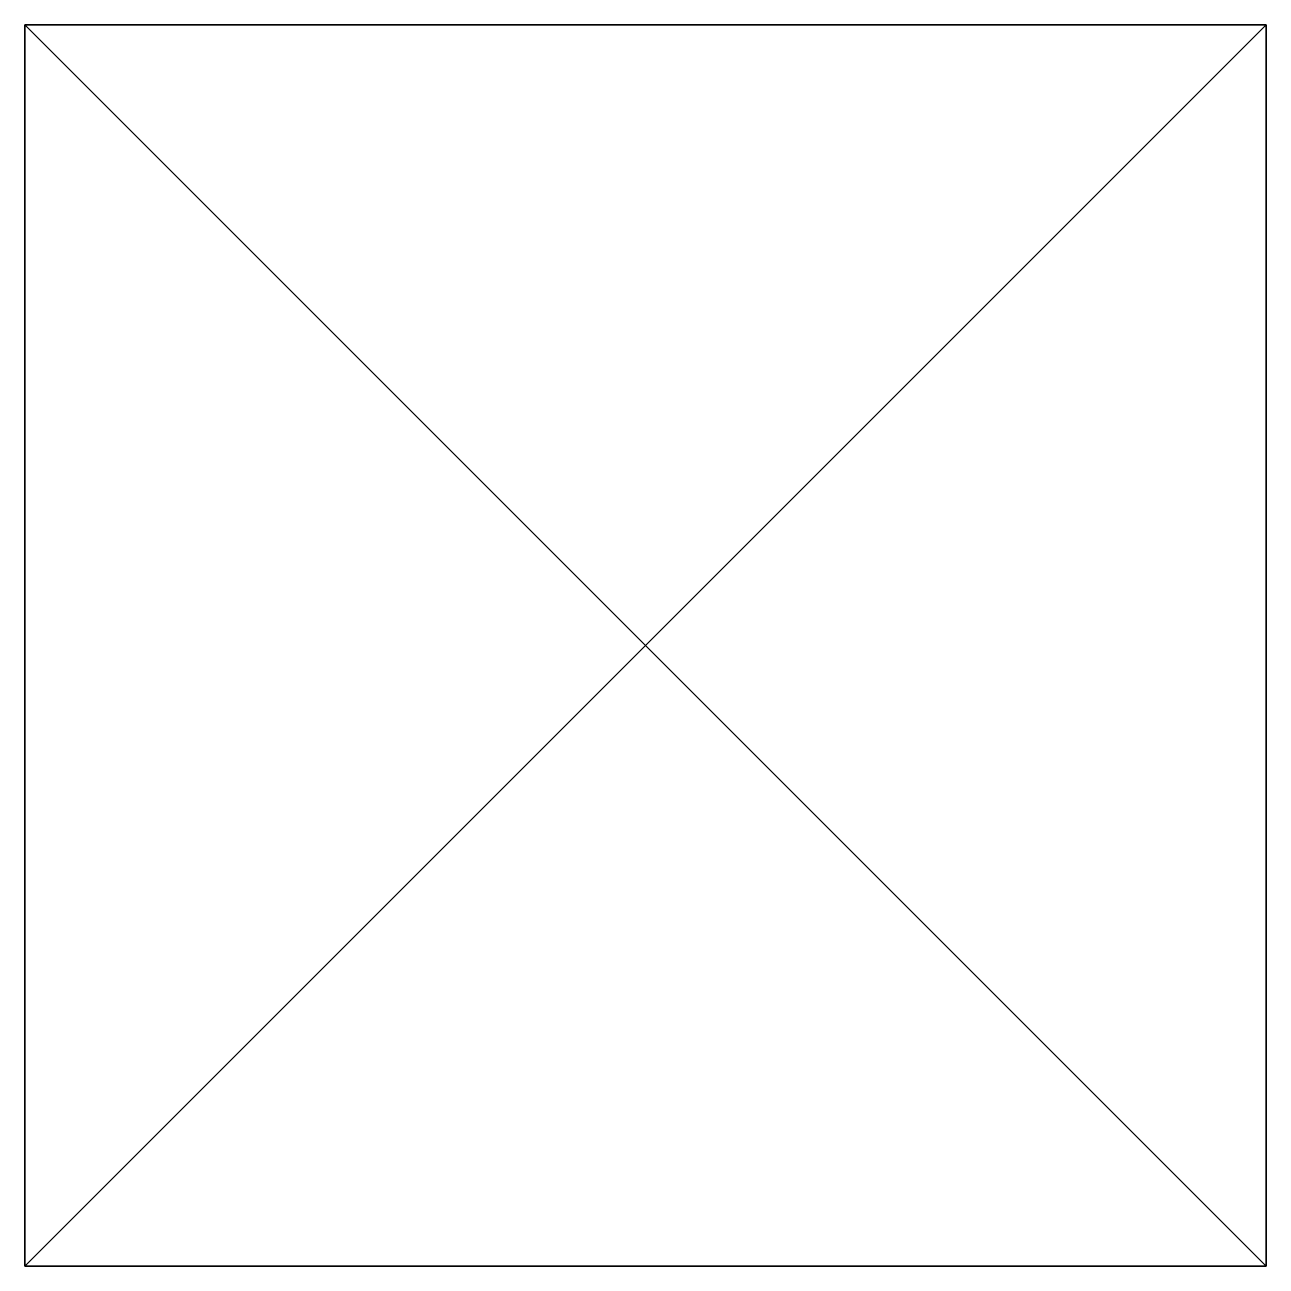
# Model space of a CAD drawing. Extents: x -1.97 to 1.97, y -1.97 to 1.97.
import ezdxf

# ---------------------------------------------------------------- set-up
doc = ezdxf.new("R2010")
doc.units = 0
doc.layers.get('0').update_dxf_attribs({"linetype": 'CONTINUOUS'})

msp = doc.modelspace()

# ---------------------------------------------------------------- linework, layer by layer
for points in [[(-1.968504, 1.968504, 1.968504), (-1.968504, -1.968504, 1.968504), (1.968504, -1.968504, 1.968504)], [(1.968504, -1.968504, 1.968504), (1.968504, 1.968504, 1.968504), (-1.968504, 1.968504, 1.968504)], [(1.968504, 1.968504, -1.968504), (1.968504, -1.968504, -1.968504), (-1.968504, -1.968504, -1.968504)], [(-1.968504, -1.968504, -1.968504), (-1.968504, 1.968504, -1.968504), (1.968504, 1.968504, -1.968504)], [(-1.968504, 1.968504, -1.968504), (-1.968504, -1.968504, -1.968504), (-1.968504, -1.968504, 1.968504)], [(-1.968504, -1.968504, 1.968504), (-1.968504, 1.968504, 1.968504), (-1.968504, 1.968504, -1.968504)], [(-1.968504, 1.968504, -1.968504), (-1.968504, 1.968504, 1.968504), (1.968504, 1.968504, 1.968504)], [(1.968504, 1.968504, 1.968504), (1.968504, 1.968504, -1.968504), (-1.968504, 1.968504, -1.968504)], [(1.968504, 1.968504, 1.968504), (1.968504, -1.968504, 1.968504), (1.968504, -1.968504, -1.968504)], [(1.968504, -1.968504, -1.968504), (1.968504, 1.968504, -1.968504), (1.968504, 1.968504, 1.968504)], [(-1.968504, -1.968504, 1.968504), (-1.968504, -1.968504, -1.968504), (1.968504, -1.968504, -1.968504)], [(1.968504, -1.968504, -1.968504), (1.968504, -1.968504, 1.968504), (-1.968504, -1.968504, 1.968504)]]:
    msp.add_3dface(points)

doc.saveas('drawing.dxf')
